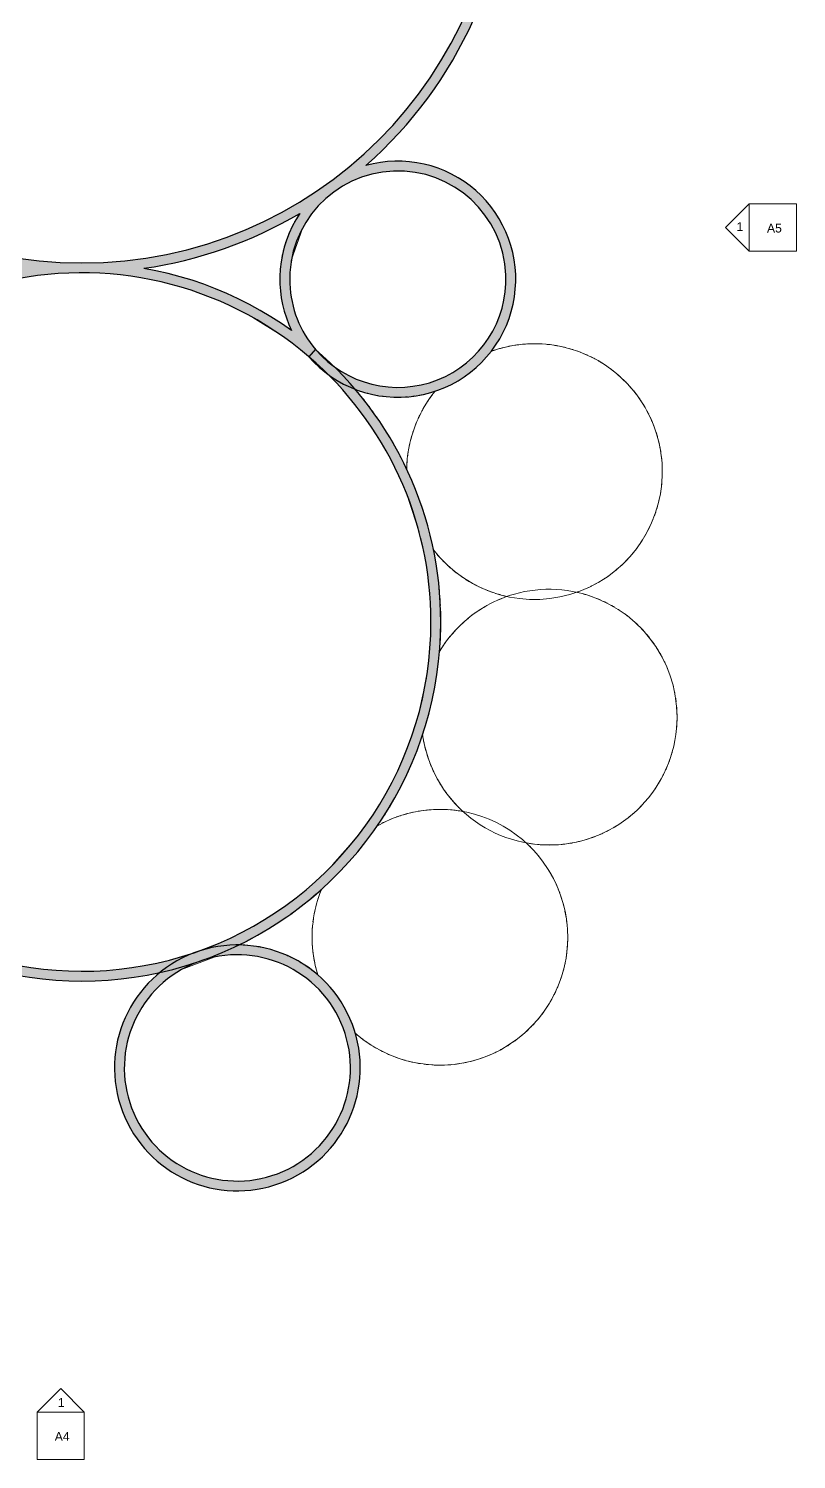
# Model space of a CAD drawing. Header units: inches. Extents: x -870 to 733, y -1250 to 961.
# Drawn here: x -48 to 733, y -1250 to 204 of the extents above; entities that cross this region are included whole.
import ezdxf

# ---------------------------------------------------------------- set-up
doc = ezdxf.new("R2010")
doc.units = ezdxf.units.IN
doc.header["$MEASUREMENT"] = 0
for name, color, linetype, lineweight in [('A-DETL-MBND', 5, 'Continuous', 9), ('A-GENM', 13, 'Continuous', 9), ('A-ROOF', 132, 'Continuous', 13), ('A-WALL', 113, 'Continuous', 13), ('A-WALL-PATT', 111, 'Continuous', 13), ('G-ANNO-SYMB', 111, 'Continuous', 9)]:
    doc.layers.add(name, color=color, linetype=linetype, lineweight=lineweight)
doc.styles.add('Arial', font='arial.ttf', dxfattribs={"height": 8.851796})

# ---------------------------------------------------------------- blocks, each defined once
blk = doc.blocks.new('Opening-Cased - 36_ x 84_-254266-Party Room Roofs')
at = {"layer": 'A-DETL-MBND'}
blk.add_line((-18.2, 5), (17.4, 5), dxfattribs=at)
blk = doc.blocks.new('Opening-Cased - 36_ x 84_-V1-Party Room Roofs')
at = {"layer": 'A-DETL-MBND'}
blk.add_line((-17.2, 5), (16.8, 5), dxfattribs=at)
blk = doc.blocks.new('Opening-Cased - 36_ x 84_-V2-Party Room Roofs')
at = {"layer": 'A-DETL-MBND'}
blk.add_line((-18.2, 5), (16.4, 5), dxfattribs=at)
blk = doc.blocks.new('Opening-Cased - 36_ x 84_-V3-Party Room Roofs')
at = {"layer": 'A-DETL-MBND'}
blk.add_line((-18.1, 5), (16.6, 5), dxfattribs=at)
blk = doc.blocks.new('Opening-Cased - 36_ x 84_-V4-Party Room Roofs')
at = {"layer": 'A-DETL-MBND'}
blk.add_line((-17.1, 5), (17.7, 5), dxfattribs=at)
blk = doc.blocks.new('Opening-Cased - 36_ x 84_-V5-Party Room Roofs')
at = {"layer": 'A-DETL-MBND'}
blk.add_line((-18.1, 5), (17.3, 5), dxfattribs=at)
blk = doc.blocks.new('Elevation - Detail Number-164347-Party Room Roofs')
at = {"layer": 'G-ANNO-SYMB'}
for p, q in [((-0.25, -0.25), (-0.25, 0.25)), ((-0.25, 0.25), (0.25, 0.25)), ((0.25, 0.25), (0.25, -0.25)), ((0.25, -0.25), (-0.25, -0.25))]:
    blk.add_line(p, q, dxfattribs=at)
blk = doc.blocks.new('Elevation - Detail Number-164074-Party Room Roofs')
at = {"layer": 'G-ANNO-SYMB'}
for p, q in [((0, 0.25), (-0.25, 0)), ((0.25, 0), (0, 0.25)), ((-0.25, 0), (0.25, 0))]:
    blk.add_line(p, q, dxfattribs=at)

msp = doc.modelspace()

# ---------------------------------------------------------------- hatches: boundary and pattern name
at = {"layer": 'A-WALL-PATT'}
for points in [[(-56.9, -39.5), (-44.5, -37.5), (-31.9, -36), (-19.3, -34.9), (-6.7, -34.3), (5.9, -34), (-8.6, -33.8), (-23.2, -33), (-37.7, -31.8), (-52.2, -30.1), (-66.6, -27.8), (-80.9, -25.1), (-95.2, -21.9), (-109.3, -18.2), (-123.2, -14), (-137.1, -9.4), (-150.7, -4.3), (-164.2, 1.3), (-177.5, 7.3), (-190.5, 13.8), (-203.3, 20.8), (-215.9, 28.1), (-228.3, 35.9), (-240.3, 44.1), (-252.1, 52.7), (-263.5, 61.7), (-274.7, 71.1), (-285.5, 80.9), (-296, 91), (-306.1, 101.5), (-315.9, 112.3), (-325.3, 123.5), (-334.3, 134.9), (-342.9, 146.7), (-351.1, 158.8), (-358.9, 171.1), (-366.3, 183.7), (-373.2, 196.5), (-379.7, 209.6), (-385.7, 222.8), (-391.3, 236.3), (-396.4, 250), (-401.1, 263.8), (-405.2, 277.8), (-408.9, 291.9), (-412.1, 306.1), (-414.9, 320.4), (-417.1, 334.8), (-418.8, 349.3), (-420.1, 363.8), (-420.8, 378.4), (-421.1, 393), (-431.1, 393), (-430.8, 378.5), (-430.1, 364.1), (-428.9, 349.8), (-427.3, 335.5), (-425.1, 321.2), (-422.5, 307), (-419.5, 292.9), (-415.9, 279), (-411.9, 265.1), (-407.5, 251.4), (-402.6, 237.8), (-397.3, 224.4), (-391.5, 211.2), (-385.3, 198.2), (-378.6, 185.4), (-371.6, 172.8), (-364.1, 160.5), (-357.7, 156), (-351, 150.8), (-345.6, 146.1), (-339.9, 140.6), (-334.6, 134.8), (-329.6, 128.8), (-324.9, 122.5), (-320.5, 116), (-316.5, 109.2), (-312.9, 102.2), (-309.7, 95.1), (-306.8, 87.7), (-296.7, 77.7), (-286.2, 68), (-275.5, 58.6), (-264.4, 49.6), (-253, 41), (-241.4, 32.7), (-229.5, 24.8), (-217.4, 17.3), (-205, 10.2), (-192.4, 3.5), (-179.2, -2.9), (-166.5, -8.6), (-153.3, -14), (-139.9, -19), (-126.4, -23.5), (-112.7, -27.6), (-98.9, -31.3), (-85, -34.5), (-71, -37.2)], [(68.8, -39.5), (82.7, -37.2), (96.6, -34.5), (110.3, -31.4), (123.9, -27.8), (137.5, -23.8), (150.8, -19.3), (164.1, -14.4), (177.1, -9.1), (191, -2.9), (202.7, 2.8), (215.2, 9.3), (227.5, 16.3), (232, 22.5), (236.8, 28.5), (242.1, 34.1), (247.7, 39.4), (253.7, 44.4), (259.9, 48.9), (266.5, 53), (273.2, 56.7), (280.2, 59.9), (287.4, 62.7), (294.8, 65), (305.3, 74.7), (315.6, 84.6), (325.5, 94.9), (335, 105.4), (344.2, 116.3), (353.1, 127.5), (361.6, 139), (369.7, 150.8), (377.4, 162.7), (384.7, 175), (391.6, 187.5), (398.1, 200.1), (404.2, 213), (409.8, 226.1), (415.1, 239.4), (419.9, 252.8), (424.2, 266.4), (428.1, 280.1), (431.6, 294), (434.6, 307.9), (437.1, 322), (439.2, 336.1), (440.8, 350.2), (442, 364.4), (442.7, 378.7), (442.9, 393), (432.9, 393), (432.7, 378.4), (431.9, 363.8), (430.7, 349.3), (429, 334.8), (426.7, 320.4), (424, 306.1), (420.8, 291.9), (417.1, 277.8), (412.9, 263.8), (408.3, 250), (403.2, 236.3), (397.6, 222.8), (391.5, 209.6), (385.1, 196.5), (378.1, 183.7), (370.8, 171.1), (363, 158.8), (354.8, 146.7), (346.2, 134.9), (337.2, 123.5), (327.8, 112.3), (318, 101.5), (307.9, 91), (297.4, 80.9), (286.6, 71.1), (275.4, 61.7), (263.9, 52.7), (252.2, 44.1), (240.1, 35.9), (227.8, 28.1), (215.2, 20.8), (202.4, 13.8), (189.3, 7.3), (176, 1.3), (162.6, -4.3), (148.9, -9.4), (135.1, -14), (121.1, -18.2), (107, -21.9), (92.8, -25.1), (78.5, -27.8), (64.1, -30.1), (49.6, -31.8), (35.1, -33), (20.5, -33.8), (5.9, -34), (18.6, -34.3), (31.2, -34.9), (43.8, -36), (56.3, -37.5)], [(207.3, -55.4), (217.3, -55), (217.2, -47.6), (217.6, -40.3), (218.6, -33), (220, -25.8), (221.9, -18.7), (224.2, -11.7), (227, -4.9), (230.3, 1.7), (234, 8), (238.1, 14.1), (242.6, 19.9), (247.5, 25.4), (252.8, 30.5), (258.4, 35.3), (264.2, 39.7), (270.4, 43.7), (276.8, 47.3), (283.5, 50.4), (290.3, 53.1), (297.3, 55.4), (304.5, 57.1), (311.7, 58.4), (319, 59.2), (326.4, 59.5), (333.7, 59.3), (341, 58.6), (348.3, 57.4), (355.4, 55.8), (362.5, 53.7), (369.4, 51.1), (376.1, 48), (382.5, 44.5), (388.8, 40.6), (394.7, 36.3), (400.4, 31.6), (405.7, 26.5), (410.6, 21.1), (415.2, 15.4), (419.4, 9.4), (423.2, 3.1), (426.6, -3.5), (429.5, -10.2), (432, -17.1), (434, -24.2), (435.5, -31.4), (436.5, -38.7), (437.1, -46), (447.1, -45.6), (446.5, -37.9), (445.5, -30.3), (443.9, -22.8), (441.9, -15.4), (439.4, -8.1), (436.5, -1), (433.1, 5.9), (429.2, 12.6), (425, 19), (420.3, 25.1), (415.3, 30.9), (409.9, 36.4), (404.2, 41.5), (398.1, 46.3), (391.8, 50.6), (385.1, 54.6), (378.3, 58.1), (371.2, 61.1), (364, 63.7), (356.6, 65.8), (349.1, 67.5), (341.5, 68.6), (333.8, 69.3), (326.1, 69.5), (318.4, 69.2), (310.8, 68.4), (303.2, 67.1), (295.7, 65.3), (288.4, 63), (281.2, 60.3), (274.2, 57.2), (267.4, 53.5), (260.8, 49.5), (254.6, 45), (248.6, 40.2), (242.9, 35), (237.6, 29.4), (232.7, 23.5), (228.2, 17.3), (224, 10.8), (220.3, 4.1), (217, -2.9), (214.2, -10), (211.8, -17.4), (209.9, -24.8), (208.5, -32.4), (207.6, -40), (207.2, -47.7)], [(-325.5, -271.8), (-320.5, -259.5), (-315, -247.4), (-309.1, -235.5), (-302.8, -223.8), (-296, -212.3), (-288.8, -201.1), (-281.2, -190.2), (-273.1, -179.6), (-264.7, -169.3), (-255.9, -159.3), (-246.8, -149.7), (-237.2, -140.4), (-227.4, -131.5), (-217.2, -122.9), (-206.7, -114.8), (-195.9, -107), (-184.8, -99.6), (-173.5, -92.7), (-161.9, -86.2), (-149.1, -79.7), (-138, -74.5), (-125.7, -69.4), (-113.3, -64.7), (-100.6, -60.4), (-87.9, -56.7), (-75, -53.4), (-62, -50.6), (-48.9, -48.3), (-35.7, -46.5), (-22.5, -45.2), (-9.2, -44.4), (4.1, -44.1), (17.4, -44.2), (31, -44.9), (43.9, -46.1), (57.1, -47.8), (70.3, -49.9), (83.3, -52.6), (96.2, -55.7), (109, -59.3), (121.7, -63.4), (134.2, -68), (146.5, -73.1), (158.6, -78.6), (170.5, -84.5), (182.2, -90.9), (193.6, -97.7), (204.8, -104.9), (215.6, -112.6), (226.2, -120.7), (236.4, -129), (236.2, -128.8), (232.3, -124), (228.6, -119), (225.2, -113.7), (222, -108.4), (219.2, -102.8), (208.8, -95.6), (198.1, -88.7), (187.2, -82.3), (176.2, -76.2), (164.9, -70.5), (153.4, -65.2), (141.7, -60.2), (129.9, -55.7), (117.9, -51.6), (105.8, -48), (93.6, -44.7), (81.2, -41.9), (68.8, -39.5), (56.3, -37.5), (43.8, -36), (31, -34.9), (18.6, -34.3), (5.9, -34), (-6.7, -34.3), (-19.3, -34.9), (-31.9, -36), (-44.5, -37.5), (-56.9, -39.5), (-69.7, -42), (-82.3, -44.9), (-94.9, -48.2), (-107.3, -52), (-119.5, -56.3), (-131.6, -61), (-143.6, -66.1), (-155.3, -71.6), (-166.9, -77.5), (-178.2, -83.9), (-189.3, -90.6), (-200.1, -97.8), (-210.7, -105.3), (-221, -113.2), (-231, -121.4), (-240.7, -130), (-250.1, -138.9), (-259.2, -148.2), (-268, -157.8), (-276.4, -167.7), (-284.4, -177.9), (-292.1, -188.3), (-299.4, -199.1), (-306.3, -210), (-312.8, -221.3), (-319.3, -233.4), (-324.7, -244.4), (-330, -256.2), (-334.8, -268.2)], [(236.2, -128.8), (243.8, -122.3), (239.2, -116.5), (235, -110.5), (231.2, -104.2), (227.8, -97.6), (224.8, -90.9), (222.4, -83.9), (220.4, -76.8), (218.8, -69.6), (217.8, -62.3), (217.3, -55), (207.3, -55.4), (207.8, -62.4), (208.7, -69.4), (210, -76.3), (211.7, -83.1), (213.8, -89.8), (216.3, -96.4), (219.2, -102.8), (222, -108.4), (225.2, -113.7), (228.6, -119), (232.3, -124)], [(330.7, -170.5), (338.6, -170), (345.8, -169), (353.3, -167.6), (360.6, -165.7), (367.8, -163.4), (374.9, -160.6), (381.8, -157.4), (388.4, -153.7), (394.8, -149.6), (401, -145.1), (406.8, -140.3), (412.3, -135.1), (417.5, -129.5), (422.5, -123.4), (426.7, -117.5), (430.8, -111), (434.4, -104.4), (437.6, -97.5), (440.3, -90.4), (442.6, -83.2), (444.5, -75.8), (445.8, -68.3), (446.7, -60.8), (447.1, -53.2), (447.1, -45.6), (437.1, -46), (437.1, -53.4), (436.7, -60.7), (435.8, -68), (434.4, -75.2), (432.5, -82.3), (430.1, -89.3), (427.3, -96), (424, -102.6), (420.3, -109), (416.2, -115.1), (411.7, -120.9), (406.8, -126.3), (401.6, -131.5), (396, -136.3), (390.1, -140.7), (384, -144.7), (377.6, -148.3), (370.9, -151.4), (364.1, -154.1), (357.1, -156.4), (350, -158.1), (342.7, -159.4), (335.4, -160.2), (328.1, -160.5), (320.8, -160.3), (313.4, -159.6), (306.2, -158.5), (299, -156.8), (292, -154.7), (285.1, -152.2), (278.4, -149.1), (272, -145.6), (265.7, -141.7), (259.8, -137.4), (254.1, -132.8), (248.8, -127.7), (243.8, -122.3), (236.2, -128.8), (236.5, -129.1), (241.6, -134.7), (247.1, -139.9), (253, -144.8), (259.1, -149.3), (265.5, -153.4), (272.1, -157.1), (278.9, -160.4), (286, -163.2), (293.2, -165.6), (300.5, -167.5), (308, -169), (315.5, -169.9), (323.1, -170.4)], [(370.9, -399), (370.7, -385.9), (370, -372.8), (368.8, -359.8), (367.2, -346.7), (365, -333.8), (362.5, -320.9), (359.4, -308.2), (355.9, -295.5), (352, -283), (347.6, -270.6), (342.8, -258.4), (337.5, -246.4), (331.8, -234.6), (325.7, -223), (319.1, -211.6), (312.2, -200.5), (304.9, -189.6), (297.1, -179), (289, -168.7), (280.6, -158.6), (271.8, -148.9), (262.6, -139.5), (253.1, -130.5), (243.3, -121.8), (236.8, -129.4), (246.7, -138.2), (256.3, -147.4), (265.6, -157), (274.5, -166.9), (283, -177.1), (291.1, -187.7), (298.9, -198.5), (306.2, -209.7), (313.1, -221), (319.9, -233.4), (325.6, -244.6), (331.1, -256.7), (336.2, -269), (340.9, -281.4), (345.1, -294.1), (348.8, -306.9), (352, -319.8), (354.7, -332.8), (356.9, -346), (358.7, -359.2), (359.9, -372.4), (360.7, -385.7), (360.9, -399), (366.5, -399)], [(3.7, -764), (17.1, -763.9), (31, -763.2), (43.8, -762.1), (57.1, -760.4), (70.3, -758.3), (83.4, -755.7), (96.4, -752.6), (109.4, -749.1), (122.1, -745.1), (134.7, -740.6), (147.2, -735.6), (159.4, -730.2), (171.4, -724.4), (183.3, -718.1), (194.8, -711.4), (206.2, -704.2), (217.2, -696.7), (228, -688.7), (238.5, -680.4), (248.6, -671.7), (258.4, -662.6), (267.9, -653.2), (277.1, -643.4), (285.9, -633.3), (294.3, -622.9), (302.3, -612.1), (309.9, -601.1), (317.1, -589.9), (323.9, -578.3), (330.2, -566.5), (336.2, -554.5), (341.6, -542.3), (346.7, -529.9), (351.2, -517.3), (355.3, -504.6), (359, -491.7), (362.1, -478.7), (364.8, -465.6), (367, -452.4), (368.7, -439.1), (370, -425.5), (370.7, -412.4), (370.9, -399), (360.9, -399), (360.7, -412.3), (359.9, -425.5), (358.7, -438.7), (357, -451.8), (354.8, -464.9), (352.1, -477.8), (348.9, -490.7), (345.2, -503.4), (341.1, -516), (336.5, -528.4), (331.4, -540.8), (326, -552.7), (320, -564.5), (313.6, -576.1), (306.8, -587.5), (299.6, -598.6), (291.9, -609.4), (283.9, -619.9), (275.4, -630.1), (266.6, -640), (257.5, -649.6), (247.9, -658.8), (238.1, -667.6), (227.9, -676.1), (217.4, -684.2), (206.6, -691.9), (195.6, -699.1), (184.3, -706), (172.7, -712.4), (160.9, -718.4), (148.9, -724), (136.6, -729.1), (124.2, -733.8), (111.7, -737.9), (99, -741.6), (86.1, -744.9), (73.2, -747.6), (60.1, -749.9), (47, -751.7), (33.8, -752.9), (20.6, -753.7), (7.4, -754), (-5.9, -753.8), (-19.1, -753.2), (-32.3, -752), (-45.4, -750.3), (-58.5, -748.1), (-71.5, -745.5), (-84.3, -742.4), (-97.1, -738.8), (-109.7, -734.7), (-122.1, -730.1), (-134.4, -725.1), (-146.4, -719.7), (-158.3, -713.8), (-169.9, -707.4), (-181.3, -700.7), (-192.7, -693.3), (-203.3, -685.9), (-213.8, -677.9), (-224.1, -669.5), (-234, -660.7), (-243.6, -651.6), (-252.8, -642.1), (-261.7, -632.3), (-270.2, -622.1), (-278.3, -611.7), (-286.1, -600.9), (-293.4, -589.9), (-300.3, -578.6), (-306.8, -567.1), (-312.8, -555.3), (-318.4, -543.3), (-323.6, -531.1), (-328.3, -518.7), (-332.5, -506.1), (-336.3, -493.5), (-339.6, -480.6), (-342.4, -467.7), (-344.7, -454.6), (-346.5, -441.5), (-347.9, -428.4), (-348.7, -415.1), (-349.1, -401.9), (-348.9, -388.7), (-348.3, -375.4), (-347.2, -362.2), (-345.5, -349.1), (-343.4, -336), (-340.8, -323), (-337.8, -310.2), (-334.2, -297.4), (-330.2, -284.8), (-325.7, -272.3), (-329.6, -278), (-333.9, -283.4), (-338.6, -288.6), (-343.5, -293.5), (-347, -305.8), (-350, -318.3), (-352.6, -330.9), (-354.8, -343.5), (-356.5, -356.2), (-357.8, -369), (-358.7, -381.8), (-359, -394.6), (-359, -407.5), (-358.5, -420.3), (-357.5, -433.1), (-356.1, -445.8), (-352.9, -449.1), (-350, -452.6), (-347.5, -456.4), (-345.3, -460.5), (-343.6, -464.7), (-342.2, -469), (-341.3, -473.5), (-340.8, -478.1), (-340.7, -482.6), (-341.1, -487.2), (-341.9, -491.7), (-343.1, -496.1), (-344.7, -500.3), (-340.8, -513.1), (-336.4, -525.8), (-331.5, -538.2), (-326.2, -550.5), (-320.4, -562.6), (-314.2, -574.4), (-307.5, -586), (-300.5, -597.4), (-293, -608.5), (-285.1, -619.3), (-276.8, -629.9), (-268.2, -640.1), (-259.2, -649.9), (-249.8, -659.5), (-240.1, -668.7), (-230, -677.5), (-219.6, -686), (-208.4, -694.5), (-198, -701.8), (-186.8, -709), (-175.3, -715.9), (-163.5, -722.3), (-151.6, -728.3), (-139.4, -733.9), (-127, -739), (-114.5, -743.6), (-101.8, -747.8), (-88.9, -751.5), (-75.9, -754.8), (-62.8, -757.5), (-49.6, -759.8), (-36.4, -761.6), (-23, -762.9), (-9.7, -763.7)], [(49.5, -902.4), (58.6, -898.4), (55.8, -891.4), (53.5, -884.3), (51.7, -877), (50.3, -869.6), (49.4, -862.1), (49, -854.6), (49.1, -847.1), (49.7, -839.6), (50.8, -832.1), (52.3, -824.8), (54.4, -817.5), (56.9, -810.4), (59.8, -803.5), (63.2, -796.8), (67.1, -790.3), (71.3, -784.1), (76, -778.2), (81, -772.6), (86.4, -767.4), (92.1, -762.5), (98.2, -758), (104.5, -753.9), (111, -750.2), (117.8, -746.9), (124.8, -744.1), (132, -741.8), (139.3, -740), (146.7, -738.6), (154.1, -737.7), (161.7, -737.3), (169.2, -737.4), (176.7, -738), (184.1, -739.1), (191.5, -740.6), (198.8, -742.7), (205.8, -745.2), (212.7, -748.1), (219.5, -751.5), (225.9, -755.4), (232.1, -759.7), (238, -764.3), (243.6, -769.3), (248.9, -774.7), (253.8, -780.4), (258.3, -786.5), (262.4, -792.8), (266.1, -799.3), (269.3, -806.1), (278.5, -802.1), (275.1, -795), (271.3, -788.2), (267, -781.6), (262.4, -775.2), (257.4, -769.2), (252, -763.5), (246.2, -758.1), (240.1, -753.2), (233.8, -748.6), (226.7, -744.2), (220.2, -740.7), (213.1, -737.3), (205.8, -734.5), (198.3, -732.1), (190.7, -730.2), (183, -728.7), (175.2, -727.8), (167.3, -727.3), (159.5, -727.4), (151.7, -727.9), (143.9, -728.9), (136.2, -730.4), (128.6, -732.4), (121.1, -734.9), (113.8, -737.8), (106.7, -741.2), (99.9, -745), (93.3, -749.2), (86.9, -753.9), (80.9, -758.9), (75.2, -764.3), (69.8, -770), (64.9, -776.1), (60.3, -782.5), (56.1, -789.1), (52.3, -796), (49, -803.1), (46.2, -810.5), (43.8, -817.9), (41.9, -825.6), (40.4, -833.3), (39.5, -841.1), (39, -848.9), (39.1, -856.8), (39.6, -864.6), (40.6, -872.4), (42.1, -880.1), (44.1, -887.7), (46.6, -895.1)], [(160.6, -977.2), (168.5, -977.2), (176.3, -976.7), (184.1, -975.7), (191.8, -974.1), (199.4, -972.2), (206.8, -969.7), (214.1, -966.8), (221.2, -963.4), (228.1, -959.6), (234.7, -955.4), (241, -950.7), (247.1, -945.7), (252.8, -940.3), (258.1, -934.5), (263.1, -928.5), (267.7, -922.1), (271.9, -915.4), (275.6, -908.5), (278.9, -901.4), (281.8, -894.1), (284.2, -886.6), (286.1, -879), (287.5, -871.3), (288.5, -863.5), (288.9, -855.6), (288.9, -847.8), (288.4, -840), (287.3, -832.2), (285.8, -824.5), (283.9, -816.9), (281.4, -809.4), (278.5, -802.1), (269.3, -806.1), (272.1, -813.1), (274.4, -820.3), (276.3, -827.6), (277.7, -835), (278.6, -842.4), (279, -850), (278.9, -857.5), (278.3, -865), (277.2, -872.4), (275.6, -879.8), (273.6, -887), (271.1, -894.1), (268.1, -901.1), (264.7, -907.8), (260.9, -914.2), (256.6, -920.4), (251.9, -926.3), (246.9, -931.9), (241.5, -937.2), (235.8, -942.1), (229.8, -946.6), (223.5, -950.7), (216.9, -954.4), (210.1, -957.6), (203.1, -960.4), (196, -962.7), (188.7, -964.6), (181.3, -966), (173.8, -966.9), (166.3, -967.3), (158.8, -967.2), (151.3, -966.6), (143.8, -965.5), (136.5, -963.9), (129.2, -961.9), (122.1, -959.4), (115.2, -956.4), (108.5, -953), (102, -949.2), (95.8, -944.9), (89.9, -940.3), (84.3, -935.2), (79.1, -929.8), (74.2, -924.1), (69.7, -918.1), (65.6, -911.8), (61.9, -905.2), (58.6, -898.4), (49.5, -902.4), (52.9, -909.5), (56.7, -916.4), (60.9, -923), (65.5, -929.3), (70.6, -935.4), (76, -941.1), (81.7, -946.4), (87.8, -951.4), (94.2, -956), (100.8, -960.2), (107.7, -963.9), (114.8, -967.2), (122.2, -970.1), (129.6, -972.5), (137.3, -974.4), (145, -975.8), (152.8, -976.8)]]:
    msp.add_hatch(color=256, dxfattribs=at).paths.add_polyline_path(points, flags=0)

# ---------------------------------------------------------------- linework, layer by layer
at = {"layer": 'A-ROOF'}
msp.add_line((249.3, -671), (249, -671.4), dxfattribs=at)
for centre, radius, start, end in [((327.2, -50.5), 120, 146.1924, 147.8141), ((327.2, -50.5), 120, 153.1815, 155.1273), ((327.2, -50.5), 120, 149.5373, 151.4692), ((327.2, -50.5), 120, 160.4698, 162.4592), ((327.2, -50.5), 120, 156.8257, 158.7898), ((327.2, -50.5), 120, 167.7581, 169.8415), ((327.2, -50.5), 120, 164.114, 166.1398), ((327.2, -50.5), 120, 175.0464, 177.4762), ((327.2, -50.5), 120, 171.4023, 173.5894), ((327.2, -50.5), 120, 178.6905, 182.3346), ((466.2, -246.1), 130, 3.8942, 109.7886), ((327.2, -50.5), 120, 248.8292, 249.3826), ((5.9, -399), 365, 39.7055, 40.4157), ((327.2, -50.5), 120, 251.1654, 252.9959), ((5.9, -399), 365, 37.6924, 38.8438), ((327.2, -50.5), 120, 254.7791, 256.6093), ((327.2, -50.5), 120, 258.3928, 260.2226), ((327.2, -50.5), 120, 262.0064, 263.8359), ((327.2, -50.5), 120, 265.6201, 267.4493), ((327.2, -50.5), 120, 269.2337, 271.0626), ((327.2, -50.5), 120, 272.8473, 274.676), ((466.2, -246.1), 130, 140.9537, 179.0212), ((327.2, -50.5), 120, 276.4609, 278.2893), ((327.2, -50.5), 120, 280.0745, 281.9027), ((327.2, -50.5), 120, 283.6881, 285.516), ((466.2, -246.1), 130, 144.1949, 144.9152), ((327.2, -50.5), 120, 287.3016, 288.435), ((466.2, -246.1), 130, 141.0304, 141.4235), ((5.9, -399), 365, 35.6536, 36.8565), ((466.2, -246.1), 130, 151.1413, 151.8987), ((466.2, -246.1), 130, 147.6681, 148.4069), ((5.9, -399), 365, 33.5367, 34.8704), ((5.9, -399), 365, 28.9157, 32.8851), ((466.2, -246.1), 130, 158.0876, 158.8825), ((466.2, -246.1), 130, 154.6144, 155.3905), ((466.2, -246.1), 130, 165.0339, 165.8668), ((466.2, -246.1), 130, 161.5607, 162.3746), ((5.9, -399), 365, 26.9303, 28.2535), ((466.2, -246.1), 130, 171.9801, 172.8517), ((466.2, -246.1), 130, 168.507, 169.3591), ((5.9, -399), 365, 25.1944, 26.1435), ((466.2, -246.1), 130, 178.0221, 178.9263), ((466.2, -246.1), 130, 175.4532, 176.3444), ((466.2, -246.1), 130, 217.7271, 3.8942), ((5.9, -399), 365, 10.8763, 11.5686), ((5.9, -399), 365, 8.8622, 9.9863), ((5.9, -399), 365, 6.8366, 7.9879), ((5.9, -399), 365, 4.7856, 5.9902), ((481.2, -495.7), 130, 354.9317, 149.1413), ((5.9, -399), 365, 2.6587, 3.993), ((5.9, -399), 365, 0, 1.9963), ((5.9, -399), 365, 358.1124, 0), ((5.9, -399), 365, 356.1435, 357.5586), ((5.9, -399), 365, 355.3173, 355.6055), ((481.2, -495.7), 130, 187.8581, 354.9317), ((5.9, -399), 365, 339.3164, 340.4155), ((5.9, -399), 365, 341.3832, 341.6914), ((481.2, -495.7), 130, 187.9595, 188.5311), ((481.2, -495.7), 130, 190.0514, 191.3921), ((5.9, -399), 365, 337.2494, 338.3442), ((481.2, -495.7), 130, 193.4929, 194.8256), ((481.2, -495.7), 130, 196.9275, 198.2601), ((5.9, -399), 365, 335.1823, 336.2739), ((481.2, -495.7), 130, 200.3577, 201.696), ((481.2, -495.7), 130, 203.7848, 205.1338), ((5.9, -399), 365, 333.1149, 334.2044), ((481.2, -495.7), 130, 207.2098, 208.5742), ((481.2, -495.7), 130, 210.6332, 212.0184), ((5.9, -399), 365, 328.9795, 330.0671), ((5.9, -399), 365, 331.0474, 332.1355), ((481.2, -495.7), 130, 214.0554, 215.4684), ((481.2, -495.7), 130, 217.4767, 218.9278), ((481.2, -495.7), 130, 220.8973, 222.4043), ((370, -719.5), 130, 8.3055, 119.2994), ((5.9, -399), 365, 326.9114, 327.9991), ((370, -719.5), 130, 105.6387, 106.5801), ((370, -719.5), 130, 102.2517, 103.1562), ((370, -719.5), 130, 98.8642, 99.7336), ((370, -719.5), 130, 95.4763, 96.312), ((370, -719.5), 130, 92.0877, 92.8912), ((370, -719.5), 130, 88.6983, 90.5209), ((370, -719.5), 130, 86.0509, 87.1266), ((370, -719.5), 130, 82.6302, 83.7343), ((481.2, -495.7), 130, 223.8682, 224.3174), ((481.2, -495.7), 130, 224.8674, 225.9167), ((370, -719.5), 130, 79.5511, 80.3434), ((481.2, -495.7), 130, 227.303, 227.5922), ((5.9, -399), 365, 325.4518, 325.9313), ((370, -719.5), 130, 118.4077, 119.1838), ((370, -719.5), 130, 115.7978, 116.8652), ((370, -719.5), 130, 112.4117, 113.4338), ((370, -719.5), 130, 109.0253, 110.0058), ((5.9, -399), 365, 307.6556, 308.8647), ((5.9, -399), 365, 309.7017, 311.0072), ((370, -719.5), 130, 158.0212, 188.3055), ((5.9, -399), 365, 305.6091, 306.7737), ((5.9, -399), 365, 301.5149, 302.6403), ((5.9, -399), 365, 303.5623, 304.7023), ((370, -719.5), 130, 228.5002, 8.3055), ((5.9, -399), 365, 295.934, 296.479), ((5.9, -399), 365, 297.4179, 298.5303), ((5.9, -399), 365, 299.4668, 300.5836), ((164, -852.3), 125, 88.8448, 89.2747), ((164, -852.3), 125, 85.3653, 87.3672), ((164, -852.3), 125, 81.8836, 83.8461), ((164, -852.3), 125, 78.3987, 80.3429), ((164, -852.3), 125, 74.9091, 76.8497), ((164, -852.3), 125, 71.4121, 73.3624), ((164, -852.3), 125, 67.9025, 69.8791), ((164, -852.3), 125, 64.3682, 66.3984), ((164, -852.3), 125, 60.7762, 62.9197), ((370, -719.5), 130, 188.3055, 197.1166), ((164, -852.3), 125, 56.9837, 59.4425), ((164, -852.3), 125, 52.4909, 55.9663), ((164, -852.3), 125, 49.1887, 51.8627)]:
    msp.add_arc(centre, radius, start, end, dxfattribs=at)
at = {"layer": 'A-WALL', "lineweight": 30}
msp.add_line((243.3, -121.8), (236.8, -129.4), dxfattribs=at)
at = {"layer": 'A-WALL'}
for p, q in [((336.2, -243.7), (336.3, -243.8)), ((363.5, -325.7), (363.5, -325.8)), ((363.5, -325.8), (364.8, -327.4)), ((434.5, -372.2), (438.1, -373)), ((438.1, -373), (435.8, -373.9)), ((509.2, -368.8), (509.9, -368.5)), ((371.3, -426.3), (369.7, -428.8)), ((352.5, -513.6), (352.5, -513.7)), ((609.7, -515.2), (609.7, -515.1)), ((308, -605.2), (306.6, -606)), ((249.3, -671), (248.5, -673.2)), ((245.7, -757.7), (245.8, -757.8)), ((283.9, -816.9), (283.9, -817))]:
    msp.add_line(p, q, dxfattribs=at)
at = {"layer": 'A-WALL', "lineweight": 30, "flags": 128}
for points in [[(447.1, -45.6), (446.5, -38.2), (445.5, -30.8), (444.1, -23.5), (442.2, -16.3), (439.8, -9.2), (437, -2.3), (433.8, 4.5), (430.2, 11), (426.2, 17.3), (421.8, 23.3), (417, 29), (411.9, 34.5), (406.4, 39.6), (400.7, 44.3), (394.7, 48.7), (388.4, 52.7), (381.8, 56.3), (375.1, 59.5), (368.2, 62.3), (361.1, 64.6), (353.9, 66.5), (346.5, 67.9), (339.1, 68.9), (331.7, 69.4), (324.2, 69.5), (316.8, 69), (309.4, 68.2), (302, 66.8), (294.8, 65)], [(227.5, 16.3), (223.4, 9.8), (219.8, 3.2), (216.7, -3.7), (213.9, -10.7), (211.7, -18), (209.8, -25.3), (208.5, -32.8), (207.6, -40.3), (207.2, -47.8), (207.3, -55.4)], [(219.2, -102.8), (208.8, -95.6), (198.1, -88.7), (187.2, -82.3), (176.2, -76.2), (164.9, -70.5), (153.4, -65.2), (141.7, -60.2), (129.9, -55.7), (117.9, -51.6), (105.8, -48), (93.6, -44.7), (81.2, -41.9), (68.8, -39.5)], [(207.3, -55.4), (207.8, -62.4), (208.7, -69.4), (210, -76.3), (211.7, -83.1), (213.8, -89.8), (216.3, -96.4), (219.2, -102.8)], [(236.5, -129.1), (241.6, -134.7), (247.1, -139.9), (253, -144.8), (259.1, -149.3), (265.5, -153.4), (272.1, -157.1), (278.9, -160.4), (286, -163.2), (293.2, -165.6), (300.5, -167.5), (308, -169), (315.5, -169.9), (323.1, -170.4), (330.7, -170.5), (338.3, -170), (345.8, -169), (353.3, -167.6), (360.6, -165.7), (367.8, -163.4), (374.9, -160.6), (381.8, -157.4), (388.4, -153.7), (394.8, -149.6), (401, -145.1), (406.8, -140.3), (412.3, -135.1), (417.5, -129.5), (422.3, -123.6), (426.7, -117.5), (430.8, -111), (434.4, -104.4), (437.6, -97.5), (440.3, -90.4), (442.6, -83.2), (444.5, -75.8), (445.8, -68.3), (446.7, -60.8), (447.1, -53.2), (447.1, -45.6)], [(-60.5, -758), (-47.3, -760.1), (-34.1, -761.8), (-20.8, -763.1), (-7.5, -763.8), (5.9, -764), (19.2, -763.8), (32.5, -763.1), (45.8, -761.9), (59, -760.2), (72.2, -758), (85.2, -755.3), (98.2, -752.2), (111, -748.6), (123.7, -744.5), (136.3, -740), (148.6, -735), (160.8, -729.6), (172.8, -723.7), (184.5, -717.4), (196, -710.6), (207.3, -703.5), (218.3, -695.9), (229, -688), (239.4, -679.6), (249.5, -670.9), (259.2, -661.8), (268.7, -652.4), (277.7, -642.6), (286.5, -632.6), (294.8, -622.1), (302.8, -611.4), (310.3, -600.5), (317.5, -589.2), (324.2, -577.7), (330.5, -566), (336.4, -554), (341.8, -541.8), (346.8, -529.5), (351.4, -516.9), (355.5, -504.2), (359.1, -491.4), (362.2, -478.4), (364.9, -465.4), (367, -452.2), (368.7, -439), (370, -425.7), (370.7, -412.4), (370.9, -399)]]:
    msp.add_lwpolyline(points, dxfattribs=at)
at = {"layer": 'A-WALL', "flags": 128}
for points in [[(596.2, -245.1), (596.2, -245), (595.9, -237.3)], [(595.4, -260.8), (595.4, -260.3), (595.8, -256.1)], [(596, -253), (596, -252.6), (596.2, -247.7)], [(592.7, -276.2), (592.8, -275.5), (593.6, -271.9)], [(594.2, -268.5), (594.3, -267.9), (594.9, -264.1)], [(588.1, -291.2), (588.5, -290.2), (589.5, -287.2)], [(590.6, -283.8), (590.9, -282.9), (591.8, -279.6)], [(581.8, -305.6), (582.4, -304.3), (583.6, -301.8)], [(585.2, -298.5), (585.7, -297.3), (586.8, -294.6)], [(573.8, -319.1), (574.7, -317.6), (576.1, -315.6)], [(578, -312.4), (578.8, -311.1), (580.1, -308.8)], [(367, -330.2), (368.3, -331.6), (369.8, -333.4)], [(558.9, -337.2), (560.4, -335.7), (561.7, -334.2)], [(564.2, -331.5), (565.5, -329.9), (566.9, -328.3)], [(569.2, -325.4), (570.3, -323.9), (571.7, -322.1)], [(372.2, -335.9), (373.4, -337.1), (375.2, -339)], [(377.7, -341.4), (378.8, -342.4), (380.9, -344.3)], [(383.6, -346.5), (384.5, -347.2), (387, -349.2)], [(547.2, -347.8), (549.2, -346.2), (550.4, -345.1)], [(553.2, -342.7), (555, -341.1), (556.3, -339.8)], [(389.7, -351.2), (390.5, -351.8), (393.4, -353.8)], [(396.1, -355.6), (396.7, -356), (400.2, -358.1)], [(402.8, -359.6), (403.2, -359.8), (407.7, -362.2)], [(409.7, -363.2), (409.8, -363.3), (416.7, -366.3), (416.8, -366.3)], [(520.5, -364.2), (523.4, -362.8), (524.3, -362.4)], [(527.5, -360.7), (530.2, -359.2), (531.2, -358.7)], [(534.4, -356.8), (536.8, -355.3), (537.9, -354.5)], [(540.9, -352.5), (543.1, -350.9), (544.3, -350)], [(418.2, -366.9), (423.7, -369), (424, -369.1)], [(426.7, -370), (430.9, -371.2), (431.4, -371.4)], [(432.5, -375.2), (431.1, -375.7), (428.5, -376.9)], [(513.2, -367.3), (516.4, -366), (517.2, -365.7)], [(405.3, -390.1), (405, -390.4), (400.9, -393.5)], [(411.8, -385.8), (411.2, -386.2), (407.8, -388.4)], [(418.5, -381.8), (417.6, -382.3), (414.5, -384.1)], [(425.4, -378.3), (424.3, -378.8), (421.5, -380.2)], [(392.2, -401), (388, -405.1), (387.7, -405.3)], [(399.2, -394.8), (399, -395), (393.4, -399.9), (393.3, -399.9)], [(375.6, -419.8), (373.8, -422.5), (373.1, -423.5)], [(380.5, -413.5), (378.2, -416.4), (377.6, -417.1)], [(385.8, -407.4), (382.9, -410.6), (382.5, -411.1)], [(329.9, -595.9), (328.1, -596.5), (326, -597.2)], [(337.5, -593.6), (335.6, -594.2), (333.6, -594.7)], [(345.3, -591.9), (343.2, -592.3), (341.3, -592.7)], [(353.1, -590.6), (351, -590.9), (349.1, -591.2)], [(361, -589.8), (358.8, -590), (356.9, -590.2)], [(368.9, -589.5), (366.6, -589.6), (364.8, -589.6)], [(376.9, -589.7), (374.5, -589.6), (372.8, -589.6)], [(384.8, -590.4), (382.3, -590.1), (380.7, -590)], [(392.6, -591.5), (390.1, -591.1), (388.6, -590.9)], [(315.1, -601.7), (313.5, -602.4), (311.5, -603.4)], [(322.4, -598.5), (320.7, -599.2), (318.7, -600.1)], [(462, -627.7), (459.6, -625.4), (459, -624.8)], [(467.4, -633.5), (465.1, -630.9), (464.6, -630.4)], [(472.5, -639.6), (470.3, -636.9), (469.9, -636.3)], [(477.2, -646.1), (475.1, -643.1), (474.7, -642.6)], [(481.5, -652.8), (479.5, -649.6), (479.2, -649.1)], [(485.4, -659.7), (483.5, -656.3), (483.3, -655.9)], [(488.9, -667), (487.2, -663.3), (487, -663)], [(247.2, -676.6), (246.7, -678.2), (245.9, -680.7)], [(491.9, -674.4), (490.3, -670.5), (490.2, -670.2)], [(494.5, -682.2), (493.1, -677.9), (493, -677.6)], [(243, -691.7), (242.7, -692.9), (242.1, -695.9)], [(244.9, -684.1), (244.5, -685.5), (243.8, -688.2)], [(496.6, -690.4), (495.4, -685.4), (495.3, -685.2)], [(498.6, -700.8), (497.2, -693), (497.2, -692.9)], [(240.5, -707.1), (240.5, -707.9), (240.2, -711.6)], [(241.5, -699.4), (241.4, -700.4), (240.9, -703.7)], [(240, -714.9), (240, -715.5), (240, -719.6)], [(240, -722.7), (240, -723.1), (240.2, -728)], [(240.4, -730.5), (240.4, -730.7), (241.3, -738.3)]]:
    msp.add_lwpolyline(points, dxfattribs=at)
at = {"layer": 'A-WALL', "lineweight": 30}
for centre, radius, start, end in [((5.9, 393), 427, 180, 270), ((5.9, 393), 427, 270, 0), ((5.9, 393), 437, 311.3788, 360), ((327.2, -50.5), 110, 2.3346, 182.3346), ((5.9, 393), 437, 278.2711, 300.4591), ((5.9, -399), 355, 49.4982, 159.0009), ((327.2, -50.5), 110, 182.3346, 220.7381), ((327.2, -50.5), 110, 220.7381, 2.3346), ((5.9, -399), 355, 0, 49.4377), ((5.9, -399), 365, 360, 49.4377), ((5.9, -399), 355, 159.0871, 360), ((164, -852.3), 125, 23.6554, 203.6554), ((164, -852.3), 115, 23.6554, 203.6554), ((164, -852.3), 125, 203.6554, 23.6554), ((164, -852.3), 115, 203.6554, 23.6554)]:
    msp.add_arc(centre, radius, start, end, dxfattribs=at)
at = {"layer": 'A-WALL'}
for centre, start, end in [((466.2, -246.1), 93.5784, 95.3756), ((466.2, -246.1), 90.0586, 91.857), ((466.2, -246.1), 86.5387, 88.3385), ((466.2, -246.1), 107.6566, 109.4499), ((466.2, -246.1), 104.1372, 105.9313), ((466.2, -246.1), 100.6177, 102.4127), ((466.2, -246.1), 97.0981, 98.8942), ((466.2, -246.1), 83.0187, 84.8199), ((466.2, -246.1), 79.4985, 81.3014), ((466.2, -246.1), 75.9781, 77.7829), ((466.2, -246.1), 72.4575, 74.2643), ((466.2, -246.1), 68.9367, 70.7458), ((466.2, -246.1), 65.4156, 67.2273), ((466.2, -246.1), 61.8942, 63.7087), ((466.2, -246.1), 58.3723, 60.1902), ((466.2, -246.1), 54.8501, 56.6717), ((466.2, -246.1), 51.3272, 53.1532), ((466.2, -246.1), 47.8036, 49.6347), ((466.2, -246.1), 44.2791, 46.1162), ((466.2, -246.1), 40.7534, 42.5976), ((466.2, -246.1), 146.367, 148.1545), ((466.2, -246.1), 142.848, 144.6359), ((466.2, -246.1), 140.9632, 141.1173), ((466.2, -246.1), 37.2262, 39.0791), ((466.2, -246.1), 33.6969, 35.5606), ((466.2, -246.1), 153.4048, 155.1919), ((466.2, -246.1), 149.8859, 151.6732), ((466.2, -246.1), 30.1648, 32.0421), ((466.2, -246.1), 26.6283, 28.5236), ((466.2, -246.1), 160.4425, 162.2292), ((466.2, -246.1), 156.9236, 158.7105), ((466.2, -246.1), 23.0853, 25.0051), ((466.2, -246.1), 19.5314, 21.4866), ((466.2, -246.1), 167.4801, 169.2666), ((466.2, -246.1), 163.9613, 165.7479), ((466.2, -246.1), 15.9572, 17.9681), ((466.2, -246.1), 12.3383, 14.4496), ((466.2, -246.1), 170.9989, 172.7853), ((466.2, -246.1), 8.5853, 10.9311), ((466.2, -246.1), 3.8942, 7.3948), ((466.2, -246.1), 178.0364, 178.9263), ((466.2, -246.1), 174.5176, 176.3041), ((481.2, -495.7), 76.8089, 77.5406), ((481.2, -495.7), 73.3215, 75.1333), ((481.2, -495.7), 69.8339, 71.6446), ((481.2, -495.7), 66.3462, 68.1563), ((481.2, -495.7), 62.8583, 64.6683), ((481.2, -495.7), 59.3702, 61.1804), ((481.2, -495.7), 55.8818, 57.6928), ((481.2, -495.7), 52.393, 54.2053), ((481.2, -495.7), 48.9039, 50.718), ((481.2, -495.7), 45.4143, 47.2308), ((481.2, -495.7), 41.9242, 43.7437), ((481.2, -495.7), 38.4333, 40.2568), ((481.2, -495.7), 34.9415, 36.7699), ((481.2, -495.7), 31.4486, 33.2831), ((481.2, -495.7), 27.9541, 29.7963), ((481.2, -495.7), 24.4576, 26.3097), ((481.2, -495.7), 20.9582, 22.823), ((481.2, -495.7), 17.4547, 19.3365), ((481.2, -495.7), 13.9446, 15.85), ((481.2, -495.7), 10.4237, 12.3635), ((481.2, -495.7), 6.8826, 8.8771), ((481.2, -495.7), 3.2973, 5.3907), ((481.2, -495.7), 359.5793, 1.9043), ((481.2, -495.7), 354.9317, 358.418), ((481.2, -495.7), 187.9595, 188.502), ((481.2, -495.7), 190.2938, 192.0431), ((481.2, -495.7), 346.4333, 347.8496), ((481.2, -495.7), 193.8352, 195.5842), ((481.2, -495.7), 197.3767, 199.1253), ((481.2, -495.7), 342.7911, 344.3086), ((481.2, -495.7), 200.9181, 202.6664), ((481.2, -495.7), 204.4596, 206.2074), ((481.2, -495.7), 335.6171, 337.2265), ((481.2, -495.7), 339.1939, 340.7675), ((481.2, -495.7), 208.0011, 209.7485), ((481.2, -495.7), 211.5427, 213.2896), ((481.2, -495.7), 328.4921, 330.1444), ((481.2, -495.7), 332.0513, 333.6855), ((481.2, -495.7), 215.0842, 216.8307), ((481.2, -495.7), 218.6258, 220.3717), ((481.2, -495.7), 317.8354, 319.5213), ((481.2, -495.7), 321.3853, 323.0623), ((481.2, -495.7), 324.9372, 326.6034), ((481.2, -495.7), 222.1674, 223.9128), ((481.2, -495.7), 225.7091, 227.4539), ((481.2, -495.7), 310.7399, 312.4392), ((481.2, -495.7), 314.2871, 315.9802), ((481.2, -495.7), 296.5587, 298.275), ((481.2, -495.7), 300.1031, 301.8161), ((481.2, -495.7), 303.6481, 305.3571), ((481.2, -495.7), 307.1936, 308.8982), ((481.2, -495.7), 261.1283, 262.8645), ((481.2, -495.7), 264.6707, 266.4055), ((481.2, -495.7), 275.2983, 277.0287), ((481.2, -495.7), 278.8412, 280.5698), ((481.2, -495.7), 282.3842, 284.1108), ((481.2, -495.7), 285.9274, 287.6519), ((481.2, -495.7), 289.4709, 291.1929), ((481.2, -495.7), 293.0146, 294.734), ((481.2, -495.7), 268.2131, 269.9466), ((481.2, -495.7), 271.7556, 273.4877), ((370, -719.5), 4.8114, 8.3055), ((370, -719.5), 1.2818, 3.6232), ((370, -719.5), 357.7699, 359.8773), ((370, -719.5), 188.3055, 191.5649), ((370, -719.5), 350.7462, 352.6978), ((370, -719.5), 354.2581, 356.2652), ((370, -719.5), 192.6034, 194.8464), ((370, -719.5), 196.0419, 197.0591), ((370, -719.5), 343.7225, 345.6142), ((370, -719.5), 347.2344, 349.1505), ((370, -719.5), 336.6988, 338.559), ((370, -719.5), 340.2106, 342.0845), ((370, -719.5), 329.675, 331.5158), ((370, -719.5), 333.1869, 335.0363), ((370, -719.5), 322.6513, 324.4789), ((370, -719.5), 326.1632, 327.9968), ((370, -719.5), 312.1157, 313.9301), ((370, -719.5), 315.6275, 317.4458), ((370, -719.5), 319.1394, 320.962), ((370, -719.5), 228.5417, 229.6137), ((370, -719.5), 231.3412, 233.126), ((370, -719.5), 234.8532, 236.6384), ((370, -719.5), 301.58, 303.3857), ((370, -719.5), 305.0919, 306.9001), ((370, -719.5), 308.6038, 310.4149), ((370, -719.5), 238.3652, 240.1508), ((370, -719.5), 241.8772, 243.6632), ((370, -719.5), 245.3892, 247.1757), ((370, -719.5), 248.9011, 250.6882), ((370, -719.5), 252.4131, 254.2007), ((370, -719.5), 287.5324, 289.3302), ((370, -719.5), 291.0443, 292.8438), ((370, -719.5), 294.5562, 296.3575), ((370, -719.5), 298.0681, 299.8715), ((370, -719.5), 255.925, 257.7133), ((370, -719.5), 259.437, 261.226), ((370, -719.5), 262.9489, 264.7387), ((370, -719.5), 266.4609, 268.2515), ((370, -719.5), 269.9728, 271.7644), ((370, -719.5), 273.4847, 275.2774), ((370, -719.5), 276.9966, 278.7904), ((370, -719.5), 280.5086, 282.3036), ((370, -719.5), 284.0205, 285.8168)]:
    msp.add_arc(centre, 130, start, end, dxfattribs=at)

# ---------------------------------------------------------------- block references
at = {"layer": 'A-GENM'}
for name, p, rotation in [('Opening-Cased - 36_ x 84_-254266-Party Room Roofs', (219.8, -13.5), 250.833014313194), ('Opening-Cased - 36_ x 84_-V1-Party Room Roofs', (196.6, -94.2), 147.9230533814856), ('Opening-Cased - 36_ x 84_-V2-Party Room Roofs', (348, -288.4), 107.8774129215224), ('Opening-Cased - 36_ x 84_-V3-Party Room Roofs', (357.7, -473.4), 78.02117128995936), ('Opening-Cased - 36_ x 84_-V4-Party Room Roofs', (275.9, -636.5), 48.62498416600676), ('Opening-Cased - 36_ x 84_-V5-Party Room Roofs', (121.6, -741.5), 200.791967145849)]:
    msp.add_blockref(name, p, dxfattribs=dict(at, rotation=rotation))
at = {"layer": 'G-ANNO-SYMB', "xscale": 95.99999999999994, "yscale": 95.99999999999994, "zscale": 95.99999999999994, "rotation": 90}
msp.add_blockref('Elevation - Detail Number-164074-Party Room Roofs', (684.6, 2), dxfattribs=at)
at = {"layer": 'G-ANNO-SYMB', "xscale": 95.99999999999994, "yscale": 95.99999999999994, "zscale": 95.99999999999994}
for name, p in [('Elevation - Detail Number-164347-Party Room Roofs', (708.6, 2)), ('Elevation - Detail Number-164074-Party Room Roofs', (-15.7, -1202.3)), ('Elevation - Detail Number-164347-Party Room Roofs', (-15.7, -1226.3))]:
    msp.add_blockref(name, p, dxfattribs=at)

# ---------------------------------------------------------------- next in the draw order: texts
at = {"layer": 'G-ANNO-SYMB', "char_height": 8.85, "attachment_point": 2, "line_spacing_factor": 0.938532, "style": 'Arial', "bg_fill": 3, "box_fill_scale": 1.25, "bg_fill_color": 0, "bg_fill_transparency": 0}
for s, insert, width in [('1', (675.1, 7.3), 8.208), ('A5', (710.2, 5.8), 18.036), ('1', (-15.2, -1188), 8.208), ('A4', (-14.2, -1222.5), 18.036)]:
    msp.add_mtext(s, dxfattribs=dict(at, insert=insert, width=width))

doc.saveas('drawing.dxf')
